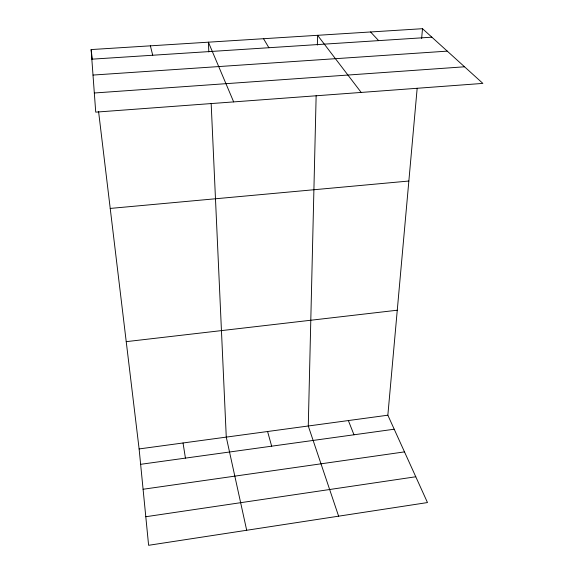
<?xml version="1.0" encoding="UTF-8"?>
<svg xmlns="http://www.w3.org/2000/svg" width="574" height="574" viewBox="0 0 574 574"><rect width="100%" height="100%" fill="white"/><g stroke="black" fill="none" stroke-linecap="round" stroke-linejoin="round"><path stroke-width="0.86" d="M316.145 95.679L308.274 425.994L338.617 516.177M317.35 45.073L317.587 35.308L361.19 92.436M98.592 111.629L139.116 448.933L148.609 545.3L427.479 502.559L387.852 415.203L417.169 88.274M421.632 38.48L422.507 28.7L91.13 49.565L95.729 112.138L482.87 83.402L422.507 28.7M145.796 516.729L415.777 476.764M143.084 489.256L404.491 451.881M140.63 464.316L394.209 429.216M139.116 448.933L387.852 415.203M126.223 341.652L397.265 310.218M110.215 208.427L408.846 181.032M94.323 92.995L464.538 66.792M93.002 75.065L447.261 51.136M91.84 59.179L431.87 37.181M370.567 31.972L378.646 40.625M263.538 38.709L268.89 47.728M233.668 101.899L208.391 42.182L208.828 51.94M348.361 420.563L353.979 434.783M267.584 431.512L271.66 446.177M150.381 45.834L152.72 55.24M246.691 530.268L226.271 437.115L211.16 103.37M183.034 442.977L185.438 458.117M91.13 49.565L92.306 59.323"/></g></svg>
